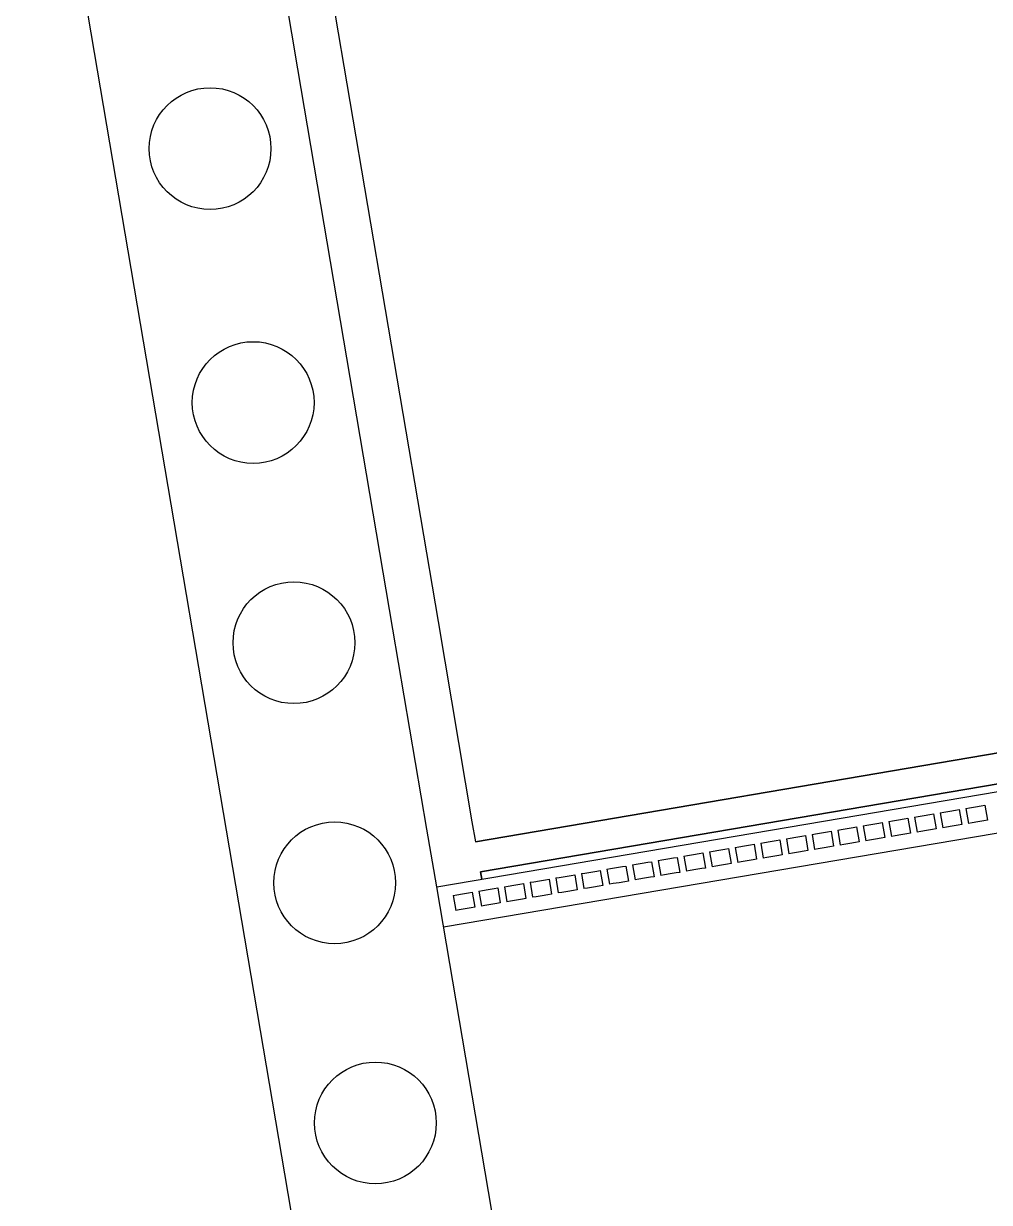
# Model space of a CAD drawing. Header units: inches. Extents: x -6210 to 141093, y -2740 to 21225.
# Drawn here: x 100264.6 to 100550.2, y 8175.7 to 8524.1 of the extents above; entities that cross this region are included whole.
import ezdxf

# ---------------------------------------------------------------- set-up
doc = ezdxf.new("R2010")
doc.units = ezdxf.units.IN
doc.header["$LTSCALE"] = 100
doc.header["$MEASUREMENT"] = 0
doc.layers.add('car area', color=53, linetype='Continuous')

msp = doc.modelspace()

# ---------------------------------------------------------------- linework, layer by layer
at = {"layer": 'car area'}
for p, q in [((100453.30013, 7526.99824), (100264.57883, 8639.09907)), ((100346.46096, 8586.93126), (100387.11634, 8347.35635)), ((100345.6992, 8510.72975), (100335.66083, 8569.88405)), ((100373.80662, 8345.09771), (100345.6992, 8510.72975)), ((100387.11634, 8347.35635), (100397.15471, 8288.20205)), ((100383.84499, 8285.94341), (100373.80662, 8345.09771)), ((100386.73231, 8268.92899), (100735.94025, 8328.18888)), ((100398.15855, 8282.28662), (100611.41324, 8318.47551)), ((100611.41324, 8318.47551), (100398.15855, 8282.28662)), ((100388.73998, 8257.09813), (100732.03249, 8315.35418)), ((100626.22872, 8311.861), (100399.6643, 8273.41347)), ((100399.6643, 8273.41347), (100626.22872, 8311.861)), ((100532.56531, 8290.33878), (100533.63138, 8290.51969)), ((100533.63138, 8290.51969), (100534.38426, 8286.08312)), ((100535.60319, 8290.8543), (100536.66926, 8291.03521)), ((100535.60319, 8290.8543), (100536.35607, 8286.41773)), ((100536.66926, 8291.03521), (100538.40686, 8291.33008)), ((100538.40686, 8291.33008), (100540.14446, 8291.62494)), ((100540.14446, 8291.62494), (100541.21052, 8291.80585)), ((100541.21052, 8291.80585), (100541.9634, 8287.36928)), ((100543.18233, 8292.14047), (100544.2484, 8292.32138)), ((100543.18233, 8292.14047), (100543.93521, 8287.70389)), ((100544.2484, 8292.32138), (100545.986, 8292.61624)), ((100545.986, 8292.61624), (100547.7236, 8292.91111)), ((100547.7236, 8292.91111), (100548.78967, 8293.09202)), ((100548.78967, 8293.09202), (100549.54255, 8288.65545)), ((100397.15471, 8288.20205), (100398.15855, 8282.28662)), ((100512.86575, 8286.9958), (100513.93182, 8287.17671)), ((100512.86575, 8286.9958), (100513.61863, 8282.55923)), ((100513.93182, 8287.17671), (100515.66942, 8287.47158)), ((100515.66942, 8287.47158), (100517.40702, 8287.76645)), ((100517.40702, 8287.76645), (100518.47309, 8287.94736)), ((100518.47309, 8287.94736), (100519.22597, 8283.51078)), ((100520.4449, 8288.28197), (100521.51097, 8288.46288)), ((100520.4449, 8288.28197), (100521.19778, 8283.8454)), ((100521.51097, 8288.46288), (100523.24857, 8288.75775)), ((100523.24857, 8288.75775), (100524.98617, 8289.05261)), ((100524.98617, 8289.05261), (100526.05223, 8289.23352)), ((100526.05223, 8289.23352), (100526.80511, 8284.79695)), ((100528.02404, 8289.56813), (100529.09011, 8289.74904)), ((100528.02404, 8289.56813), (100528.77692, 8285.13156)), ((100529.09011, 8289.74904), (100530.82771, 8290.04391)), ((100530.82771, 8290.04391), (100532.56531, 8290.33878)), ((100540.89733, 8287.18837), (100539.15973, 8286.8935)), ((100541.9634, 8287.36928), (100540.89733, 8287.18837)), ((100545.00128, 8287.8848), (100543.93521, 8287.70389)), ((100546.73888, 8288.17967), (100545.00128, 8287.8848)), ((100548.47648, 8288.47454), (100546.73888, 8288.17967)), ((100549.54255, 8288.65545), (100548.47648, 8288.47454)), ((100386.73231, 8268.92899), (100383.84499, 8285.94341)), ((100491.19439, 8283.31821), (100492.93199, 8283.61308)), ((100492.93199, 8283.61308), (100494.66959, 8283.90795)), ((100494.66959, 8283.90795), (100495.73566, 8284.08886)), ((100495.73566, 8284.08886), (100496.48853, 8279.65229)), ((100497.70747, 8284.42347), (100498.77353, 8284.60438)), ((100497.70747, 8284.42347), (100498.46034, 8279.9869)), ((100498.77353, 8284.60438), (100500.51113, 8284.89925)), ((100500.51113, 8284.89925), (100502.24873, 8285.19412)), ((100502.24873, 8285.19412), (100503.3148, 8285.37502)), ((100503.3148, 8285.37502), (100504.06768, 8280.93845)), ((100505.28661, 8285.70964), (100506.35268, 8285.89055)), ((100505.28661, 8285.70964), (100506.03949, 8281.27306)), ((100506.35268, 8285.89055), (100508.09028, 8286.18541)), ((100508.09028, 8286.18541), (100509.82788, 8286.48028)), ((100509.82788, 8286.48028), (100510.89394, 8286.66119)), ((100510.89394, 8286.66119), (100511.64682, 8282.22462)), ((100519.22597, 8283.51078), (100518.1599, 8283.32987)), ((100522.26384, 8284.02631), (100521.19778, 8283.8454)), ((100524.00144, 8284.32117), (100522.26384, 8284.02631)), ((100525.73904, 8284.61604), (100524.00144, 8284.32117)), ((100526.80511, 8284.79695), (100525.73904, 8284.61604)), ((100529.84299, 8285.31247), (100528.77692, 8285.13156)), ((100531.58059, 8285.60734), (100529.84299, 8285.31247)), ((100533.31819, 8285.90221), (100531.58059, 8285.60734)), ((100534.38426, 8286.08312), (100533.31819, 8285.90221)), ((100537.42213, 8286.59864), (100536.35607, 8286.41773)), ((100539.15973, 8286.8935), (100537.42213, 8286.59864)), ((100470.19455, 8279.75458), (100471.93215, 8280.04945)), ((100471.93215, 8280.04945), (100472.99822, 8280.23036)), ((100472.99822, 8280.23036), (100473.7511, 8275.79379)), ((100474.97003, 8280.56497), (100476.0361, 8280.74588)), ((100474.97003, 8280.56497), (100475.72291, 8276.1284)), ((100476.0361, 8280.74588), (100477.7737, 8281.04075)), ((100477.7737, 8281.04075), (100479.5113, 8281.33562)), ((100479.5113, 8281.33562), (100480.57737, 8281.51653)), ((100480.57737, 8281.51653), (100481.33024, 8277.07996)), ((100482.54918, 8281.85114), (100483.61524, 8282.03205)), ((100482.54918, 8281.85114), (100483.30205, 8277.41457)), ((100483.61524, 8282.03205), (100485.35284, 8282.32692)), ((100485.35284, 8282.32692), (100487.09044, 8282.62178)), ((100487.09044, 8282.62178), (100488.15651, 8282.80269)), ((100488.15651, 8282.80269), (100488.90939, 8278.36612)), ((100490.12832, 8283.13731), (100491.19439, 8283.31821)), ((100490.12832, 8283.13731), (100490.8812, 8278.70073)), ((100499.52641, 8280.16781), (100498.46034, 8279.9869)), ((100501.26401, 8280.46268), (100499.52641, 8280.16781)), ((100503.00161, 8280.75754), (100501.26401, 8280.46268)), ((100504.06768, 8280.93845), (100503.00161, 8280.75754)), ((100507.10555, 8281.45397), (100506.03949, 8281.27306)), ((100508.84315, 8281.74884), (100507.10555, 8281.45397)), ((100510.58075, 8282.04371), (100508.84315, 8281.74884)), ((100511.64682, 8282.22462), (100510.58075, 8282.04371)), ((100514.6847, 8282.74014), (100513.61863, 8282.55923)), ((100516.4223, 8283.03501), (100514.6847, 8282.74014)), ((100518.1599, 8283.32987), (100516.4223, 8283.03501)), ((100452.2326, 8276.70648), (100453.29866, 8276.88739)), ((100452.2326, 8276.70648), (100452.98547, 8272.2699)), ((100453.29866, 8276.88739), (100455.03626, 8277.18225)), ((100455.03626, 8277.18225), (100456.77386, 8277.47712)), ((100456.77386, 8277.47712), (100457.83993, 8277.65803)), ((100457.83993, 8277.65803), (100458.59281, 8273.22146)), ((100459.81174, 8277.99264), (100460.87781, 8278.17355)), ((100459.81174, 8277.99264), (100460.56462, 8273.55607)), ((100460.87781, 8278.17355), (100462.61541, 8278.46842)), ((100462.61541, 8278.46842), (100464.35301, 8278.76329)), ((100464.35301, 8278.76329), (100465.41908, 8278.9442)), ((100465.41908, 8278.9442), (100466.17195, 8274.50762)), ((100467.39089, 8279.27881), (100468.45695, 8279.45972)), ((100467.39089, 8279.27881), (100468.14376, 8274.84224)), ((100468.45695, 8279.45972), (100470.19455, 8279.75458)), ((100478.52658, 8276.60418), (100476.78898, 8276.30931)), ((100480.26418, 8276.89905), (100478.52658, 8276.60418)), ((100481.33024, 8277.07996), (100480.26418, 8276.89905)), ((100484.36812, 8277.59548), (100483.30205, 8277.41457)), ((100486.10572, 8277.89034), (100484.36812, 8277.59548)), ((100487.84332, 8278.18521), (100486.10572, 8277.89034)), ((100488.90939, 8278.36612), (100487.84332, 8278.18521)), ((100491.94727, 8278.88164), (100490.8812, 8278.70073)), ((100493.68487, 8279.17651), (100491.94727, 8278.88164)), ((100495.42247, 8279.47138), (100493.68487, 8279.17651)), ((100496.48853, 8279.65229), (100495.42247, 8279.47138)), ((100399.6643, 8273.41347), (100400.04202, 8271.18762)), ((100400.04202, 8271.18762), (100399.6643, 8273.41347)), ((100429.49516, 8272.84798), (100430.56123, 8273.02889)), ((100430.56123, 8273.02889), (100432.29883, 8273.32376)), ((100432.29883, 8273.32376), (100434.03643, 8273.61862)), ((100434.03643, 8273.61862), (100435.1025, 8273.79953)), ((100435.1025, 8273.79953), (100435.85538, 8269.36296)), ((100437.07431, 8274.13415), (100438.14038, 8274.31505)), ((100437.07431, 8274.13415), (100437.82719, 8269.69757)), ((100438.14038, 8274.31505), (100439.87798, 8274.60992)), ((100439.87798, 8274.60992), (100441.61558, 8274.90479)), ((100441.61558, 8274.90479), (100442.68164, 8275.0857)), ((100442.68164, 8275.0857), (100443.43452, 8270.64913)), ((100444.65345, 8275.42031), (100445.71952, 8275.60122)), ((100444.65345, 8275.42031), (100445.40633, 8270.98374)), ((100445.71952, 8275.60122), (100447.45712, 8275.89609)), ((100447.45712, 8275.89609), (100449.19472, 8276.19095)), ((100449.19472, 8276.19095), (100450.26079, 8276.37186)), ((100450.26079, 8276.37186), (100451.01366, 8271.93529)), ((100457.52674, 8273.04055), (100455.78914, 8272.74568)), ((100458.59281, 8273.22146), (100457.52674, 8273.04055)), ((100461.63069, 8273.73698), (100460.56462, 8273.55607)), ((100463.36829, 8274.03185), (100461.63069, 8273.73698)), ((100465.10589, 8274.32671), (100463.36829, 8274.03185)), ((100466.17195, 8274.50762), (100465.10589, 8274.32671)), ((100469.20983, 8275.02315), (100468.14376, 8274.84224)), ((100470.94743, 8275.31801), (100469.20983, 8275.02315)), ((100472.68503, 8275.61288), (100470.94743, 8275.31801)), ((100473.7511, 8275.79379), (100472.68503, 8275.61288)), ((100476.78898, 8276.30931), (100475.72291, 8276.1284)), ((100409.5614, 8269.46526), (100411.299, 8269.76013)), ((100411.299, 8269.76013), (100412.36506, 8269.94104)), ((100412.36506, 8269.94104), (100413.11794, 8265.50446)), ((100414.33687, 8270.27565), (100415.40294, 8270.45656)), ((100414.33687, 8270.27565), (100415.08975, 8265.83908)), ((100415.40294, 8270.45656), (100417.14054, 8270.75142)), ((100417.14054, 8270.75142), (100418.87814, 8271.04629)), ((100418.87814, 8271.04629), (100419.94421, 8271.2272)), ((100419.94421, 8271.2272), (100420.69709, 8266.79063)), ((100421.91602, 8271.56181), (100422.98209, 8271.74272)), ((100421.91602, 8271.56181), (100422.6689, 8267.12524)), ((100422.98209, 8271.74272), (100424.71969, 8272.03759)), ((100424.71969, 8272.03759), (100426.45729, 8272.33246)), ((100426.45729, 8272.33246), (100427.52335, 8272.51337)), ((100427.52335, 8272.51337), (100428.27623, 8268.07679)), ((100429.49516, 8272.84798), (100430.24804, 8268.41141)), ((100438.89325, 8269.87848), (100437.82719, 8269.69757)), ((100440.63085, 8270.17335), (100438.89325, 8269.87848)), ((100442.36845, 8270.46822), (100440.63085, 8270.17335)), ((100443.43452, 8270.64913), (100442.36845, 8270.46822)), ((100446.4724, 8271.16465), (100445.40633, 8270.98374)), ((100448.21, 8271.45952), (100446.4724, 8271.16465)), ((100449.9476, 8271.75438), (100448.21, 8271.45952)), ((100451.01366, 8271.93529), (100449.9476, 8271.75438)), ((100454.05154, 8272.45081), (100452.98547, 8272.2699)), ((100455.78914, 8272.74568), (100454.05154, 8272.45081)), ((100441.4414, 7946.53805), (100386.73231, 8268.92899)), ((100391.59944, 8266.41715), (100392.66551, 8266.59806)), ((100391.59944, 8266.41715), (100392.35232, 8261.98058)), ((100392.66551, 8266.59806), (100394.40311, 8266.89293)), ((100394.40311, 8266.89293), (100396.14071, 8267.18779)), ((100396.14071, 8267.18779), (100397.20677, 8267.3687)), ((100397.20677, 8267.3687), (100397.95965, 8262.93213)), ((100399.17858, 8267.70332), (100400.24465, 8267.88423)), ((100399.17858, 8267.70332), (100399.93146, 8263.26674)), ((100400.24465, 8267.88423), (100401.98225, 8268.17909)), ((100401.98225, 8268.17909), (100403.71985, 8268.47396)), ((100403.71985, 8268.47396), (100404.78592, 8268.65487)), ((100404.78592, 8268.65487), (100405.5388, 8264.2183)), ((100406.75773, 8268.98948), (100407.8238, 8269.17039)), ((100406.75773, 8268.98948), (100407.51061, 8264.55291)), ((100407.8238, 8269.17039), (100409.5614, 8269.46526)), ((100416.15582, 8266.01999), (100415.08975, 8265.83908)), ((100417.89342, 8266.31485), (100416.15582, 8266.01999)), ((100419.63102, 8266.60972), (100417.89342, 8266.31485)), ((100420.69709, 8266.79063), (100419.63102, 8266.60972)), ((100423.73496, 8267.30615), (100422.6689, 8267.12524)), ((100425.47256, 8267.60102), (100423.73496, 8267.30615)), ((100427.21016, 8267.89589), (100425.47256, 8267.60102)), ((100428.27623, 8268.07679), (100427.21016, 8267.89589)), ((100431.31411, 8268.59232), (100430.24804, 8268.41141)), ((100433.05171, 8268.88718), (100431.31411, 8268.59232)), ((100434.78931, 8269.18205), (100433.05171, 8268.88718)), ((100435.85538, 8269.36296), (100434.78931, 8269.18205)), ((100396.89358, 8262.75122), (100395.15598, 8262.45636)), ((100397.95965, 8262.93213), (100396.89358, 8262.75122)), ((100400.99753, 8263.44765), (100399.93146, 8263.26674)), ((100402.73513, 8263.74252), (100400.99753, 8263.44765)), ((100404.47273, 8264.03739), (100402.73513, 8263.74252)), ((100405.5388, 8264.2183), (100404.47273, 8264.03739)), ((100408.57667, 8264.73382), (100407.51061, 8264.55291)), ((100410.31427, 8265.02869), (100408.57667, 8264.73382)), ((100412.05187, 8265.32355), (100410.31427, 8265.02869)), ((100413.11794, 8265.50446), (100412.05187, 8265.32355)), ((100393.41838, 8262.16149), (100392.35232, 8261.98058)), ((100395.15598, 8262.45636), (100393.41838, 8262.16149))]:
    msp.add_line(p, q, dxfattribs=at)
for centre in [(100319.7249, 8487.16431), (100332.46334, 8412.099), (100344.50938, 8341.11384), (100356.55542, 8270.12868), (100368.60146, 8199.14352)]:
    msp.add_circle(centre, 18, dxfattribs=at)

doc.saveas('drawing.dxf')
